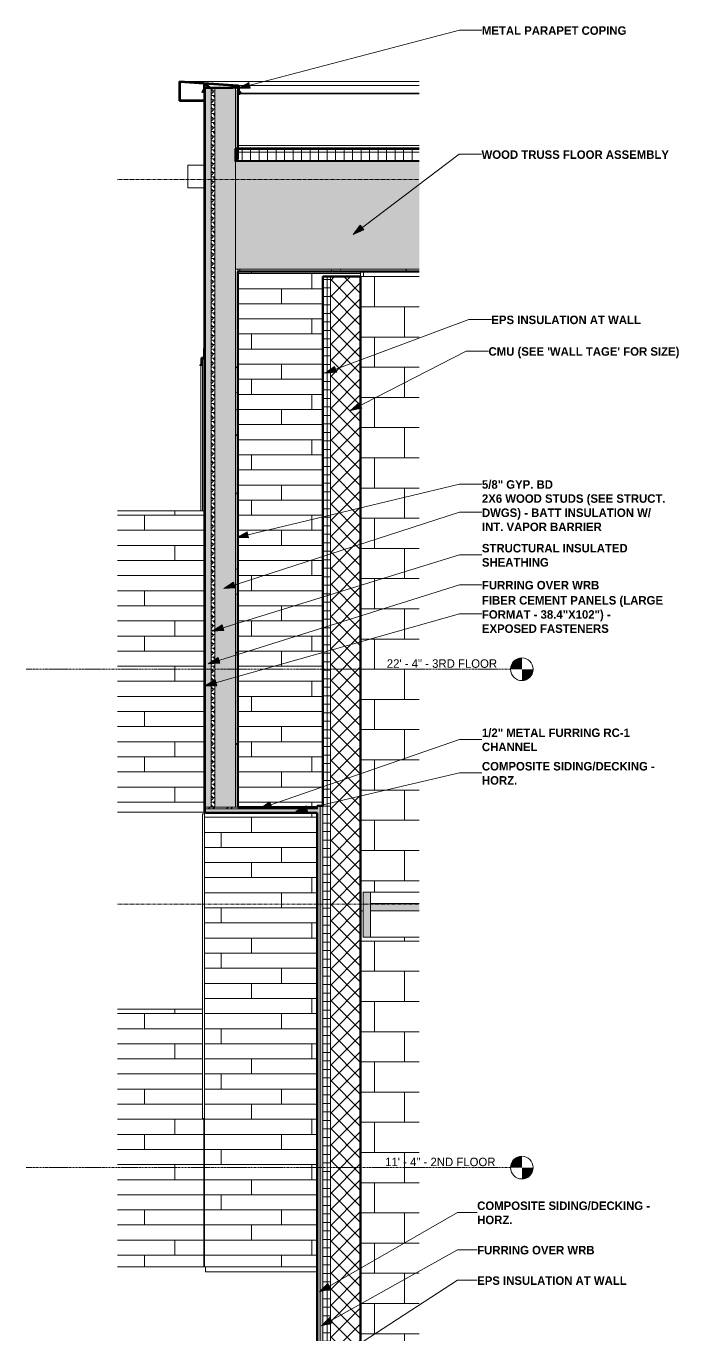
# Model space of a CAD drawing. Header units: inches. Extents: x 9847 to 10638, y -160 to 464.
# Drawn here: x 10029.3 to 10202.3, y 91.7 to 438.3 of the extents above; entities that cross this region are included whole.
import ezdxf

# ---------------------------------------------------------------- set-up
doc = ezdxf.new("R2010")
doc.units = ezdxf.units.IN
doc.header["$MEASUREMENT"] = 0
doc.linetypes.add('Aligning Line 1_8_', pattern=[0.25, 0.125, -0.125])
doc.linetypes.add('Grid Line 1_2_', pattern=[0.875, 0.5, -0.125, 0.125, -0.125])
for name, color, linetype, lineweight in [('0-2', 250, 'Continuous', 5), ('0-3', 7, 'Continuous', 9), ('A-CLNG', 13, 'Continuous', 18), ('A-CLNG-1', 23, 'Continuous', 18), ('A-CLNG-2', 13, 'Continuous', 70), ('A-CLNG-3', 55, 'Continuous', 18), ('A-CLNG-PATT-1', 13, 'Continuous', 9), ('A-DOOR-1', 8, 'Continuous', 9), ('A-DOOR-2', 250, 'Continuous', 70), ('A-DOOR-FRAM-1', 8, 'Continuous', 9), ('A-DOOR-FRAM-2', 10, 'Continuous', 30), ('A-DOOR-FRAM-3', 7, 'Continuous', 9), ('A-FLOR-LEVL', 51, 'Continuous', 9), ('A-FLOR-LEVL-1', 51, 'Grid Line 1_2_', 9), ('A-GENM-1', 8, 'Continuous', 9), ('A-GLAZ-1', 55, 'Continuous', 18), ('A-GLAZ-CWMG-1', 8, 'Continuous', 9), ('A-ROOF', 132, 'Continuous', 18), ('A-ROOF-1', 31, 'Continuous', 5), ('A-ROOF-2', 252, 'Continuous', 18), ('A-ROOF-3', 132, 'Continuous', 70), ('A-ROOF-PATT-1', 132, 'Continuous', 9), ('A-WALL', 113, 'Continuous', 18), ('A-WALL-1', 55, 'Continuous', 18), ('A-WALL-2', 254, 'Continuous', 5), ('A-WALL-3', 251, 'Continuous', 5), ('A-WALL-4', 253, 'Continuous', 5), ('A-WALL-5', 23, 'Continuous', 18), ('A-WALL-7', 27, 'Continuous', 18), ('A-WALL-8', 113, 'Continuous', 70), ('A-WALL-PATT-1', 8, 'Continuous', 9), ('A-WALL-PATT-2', 111, 'Continuous', 9), ('G-ANNO-SYMB', 111, 'Aligning Line 1_8_', 9), ('G-ANNO-TEXT', 231, 'Continuous', 9), ('S-FNDN-3', 252, 'Continuous', 18), ('S-FNDN-4', 250, 'Continuous', 70), ('S-STRS-1', 135, 'Continuous', 5), ('S-STRS-2', 7, 'Continuous', 9)]:
    doc.layers.add(name, color=color, linetype=linetype, lineweight=lineweight)
doc.styles.add('Century Gothic', font='ufonts.com_century-gothic.ttf', dxfattribs={"height": 2.25})
doc.styles.add('Century Gothic_B', font='GOTHICB.TTF', dxfattribs={"height": 2.25})
pattern_1 = [(0, (11092.3145, 72), (0, 1.2), []), (315, (11092.3145, 72), (1.1992531, 0), [1.696, -1.696]), (45, (11092.3145, 72), (1.1992531, 0), [1.696, -1.696])]
pattern_2 = [(161.57, (11092.4345, 72.12), (-0.960383694, -0.00039918), [0, -6.83, 0.758, 0]), (18.43, (11092.1945, 72.12), (-0.960383694, 0.00039918), [0, -6.83, 0.758, 0]), (108.43, (11092.4345, 72.12), (0.47951018, -2.4005264), [2.276, -5.312]), (71.57, (11092.1945, 72.12), (0.47951018, 2.4005264), [2.276, -5.312])]
pattern_3 = [(0, (11092.3145, 72), (7.68, 1.92), [0.317, -5.443, 0.317, -5.443, -30.72]), (0, (11092.3145, 72), (7.68, 1.92), [-11.52, 0.317, -11.203, 0.317, -5.443, -13.44]), (0, (11092.3145, 72), (7.68, 1.92), [-28.8, 0.317, -3.523, 0.317, -9.283]), (120, (11095.1945, 72.96), (-5.5027688, 5.691075), [0.317, -5.443, 0.317, -5.443, -30.72]), (120, (11095.1945, 72.96), (-5.5027688, 5.691075), [-11.52, 0.317, -11.203, 0.317, -5.443, -13.44]), (120, (11095.1945, 72.96), (-5.5027688, 5.691075), [-28.8, 0.317, -3.523, 0.317, -9.283]), (240, (11096.1545, 76.8), (-2.1772312, -7.611075), [0.317, -5.443, 0.317, -5.443, -30.72]), (240, (11096.1545, 76.8), (-2.1772312, -7.611075), [-11.52, 0.317, -11.203, 0.317, -5.443, -13.44]), (240, (11096.1545, 76.8), (-2.1772312, -7.611075), [-28.8, 0.317, -3.523, 0.317, -9.283])]
pattern_4 = [(0, (10080.9945, 136.8), (0, 4), []), (90, (10080.9945, 136.8), (-8, 8), [4, -28]), (90, (10096.9945, 140.8), (-8, 8), [4, -28])]
pattern_5 = [(0, (11092.3145, 72), (0, 2.25), []), (90, (11092.3145, 72), (-2.25, 1e-16), [])]

# ---------------------------------------------------------------- blocks, each defined once
blk = doc.blocks.new('generic INT BASEMENT STR_ DOOR - generic INT BASEMENT STR_ DOOR-2045543-BUILDING SECTION - EAST_WEST - LOOKING NORTH - Callout 2')
at = {"layer": 'A-DOOR-1'}
blk.add_hatch(color=256, dxfattribs=at).paths.add_polyline_path([(9965.88, -128), (9966.88, -128), (9966.88, -44), (9965.38, -44), (9965.38, -128)], flags=0)
at = {"layer": 'A-DOOR-FRAM-1'}
for points in [[(9965.38, -44), (9965.88, -44), (9965.88, -41), (9964.88, -41), (9964.88, -44)], [(9967.88, -44), (9967.88, -41), (9966.88, -41), (9966.88, -44)]]:
    blk.add_hatch(color=256, dxfattribs=at).paths.add_polyline_path(points, flags=0)
at = {"layer": 'A-DOOR-2'}
for p, q in [((9966.88, -44), (9965.38, -44)), ((9965.38, -44), (9965.38, -128)), ((9966.88, -128), (9966.88, -44)), ((9965.38, -128), (9966.88, -128))]:
    blk.add_line(p, q, dxfattribs=at)
at = {"layer": 'A-DOOR-FRAM-2'}
for p, q in [((9964.88, -41), (9964.88, -44)), ((9965.88, -41), (9964.88, -41)), ((9965.88, -44), (9965.88, -41)), ((9967.88, -41), (9966.88, -41)), ((9966.88, -41), (9966.88, -44)), ((9967.88, -44), (9967.88, -41)), ((9964.88, -44), (9965.88, -44)), ((9966.88, -44), (9967.88, -44))]:
    blk.add_line(p, q, dxfattribs=at)
at = {"layer": 'A-DOOR-FRAM-3'}
for p, q in [((9964.88, -128), (9964.88, -44)), ((9967.88, -44), (9967.88, -128))]:
    blk.add_line(p, q, dxfattribs=at)
blk = doc.blocks.new('CTR - 1st Phase - Common Walls_rvt-2-BUILDING SECTION - EAST_WEST - LOOKING NORTH - Callout 2')
at = {"layer": 'A-WALL-PATT-1'}
h = blk.add_hatch(dxfattribs=at)
h.set_pattern_fill('FP_2', color=256, style=0, pattern_type=2)
h.set_pattern_definition([(90, (9901.19, -128), (-36.188, 2e-15), [])])
h.paths.add_polyline_path([(9957.16, -128), (9964.88, -128), (9964.88, -41), (9965.88, -41), (9965.88, -32), (9957.16, -32), (9957.16, -79.61)], flags=0)
at = {"layer": 'S-FNDN-3'}
blk.add_hatch(color=256, dxfattribs=at).paths.add_polyline_path([(9966.88, -44), (9966.88, -32), (9965.88, -32), (9965.88, -44)], flags=0)
at = {"layer": 'A-WALL-1'}
blk.add_line((10022.31, 373.37), (10022.31, 372), dxfattribs=at)
at = {"layer": 'S-FNDN-4'}
for p, q in [((9965.88, -26.75), (9965.88, -44)), ((9966.88, -26.75), (9965.88, -26.75)), ((9966.88, -44), (9966.88, -26.75)), ((9965.88, -44), (9966.88, -44))]:
    blk.add_line(p, q, dxfattribs=at)
at = {"layer": '0-3'}
blk.add_blockref('generic INT BASEMENT STR_ DOOR - generic INT BASEMENT STR_ DOOR-2045543-BUILDING SECTION - EAST_WEST - LOOKING NORTH - Callout 2', (0, 0), dxfattribs=at)
blk = doc.blocks.new('CTR - 1st Phase -Stairs _ Elevators_rvt-2-BUILDING SECTION - EAST_WEST - LOOKING NORTH - Callout 2')
at = {"layer": 'A-WALL-PATT-1'}
h = blk.add_hatch(dxfattribs=at)
h.set_pattern_fill('FP_17', color=256, style=0, pattern_type=2)
h.set_pattern_definition([(0, (10241.589, -140), (0, 8), []), (90, (10241.589, -140), (-8, 8), [8, -8])])
h.paths.add_polyline_path([(10021.59, -4), (10037.13, -4), (10037.13, 59.57), (10022.21, 59.57), (10022.21, 71.57), (10037.13, 71.57), (10037.13, 197), (10022.21, 197), (10022.21, 209), (10037.13, 209), (10037.13, 372), (10021.59, 372), (10021.59, 0.65)], flags=0)
at = {"layer": 'S-STRS-1'}
for points in [[(10024.21, 197), (10024.21, 209), (10022.21, 209), (10022.21, 197)], [(10037.13, 204), (10037.13, 206), (10024.21, 206), (10024.21, 204)], [(10022.21, 59.57), (10024.21, 59.57), (10024.21, 71.57), (10022.21, 71.57), (10022.21, 66.57)], [(10037.13, 66.57), (10037.13, 68.57), (10024.21, 68.57), (10024.21, 66.57)]]:
    blk.add_hatch(color=256, dxfattribs=at).paths.add_polyline_path(points, flags=0)
at = {"layer": 'A-WALL-1'}
for p, q in [((10037.13, 372), (10021.59, 372)), ((10021.59, -4), (10037.13, -4))]:
    blk.add_line(p, q, dxfattribs=at)
at = {"layer": 'S-STRS-2'}
for p, q in [((10024.21, 209), (10022.21, 209)), ((10022.21, 209), (10022.21, 197)), ((10024.21, 197), (10024.21, 209)), ((10024.21, 209), (10037.13, 209)), ((10037.13, 206), (10024.21, 206)), ((10024.21, 206), (10024.21, 204)), ((10024.21, 204), (10037.13, 204)), ((10022.21, 197), (10024.21, 197)), ((10024.21, 197), (10037.13, 197)), ((10024.21, 71.57), (10022.21, 71.57)), ((10022.21, 71.57), (10022.21, 59.57)), ((10024.21, 59.57), (10024.21, 71.57)), ((10024.21, 71.57), (10037.13, 71.57)), ((10037.13, 68.57), (10024.21, 68.57)), ((10024.21, 68.57), (10024.21, 66.57)), ((10024.21, 66.57), (10037.13, 66.57)), ((10022.21, 59.57), (10024.21, 59.57)), ((10024.21, 59.57), (10037.13, 59.57))]:
    blk.add_line(p, q, dxfattribs=at)
blk = doc.blocks.new('Basic Wall _ EXT - FIBER CEMENT - SMALL - ___-2145935-BUILDING SECTION - EAST_WEST - LOOKING NORTH - Callout 2')
at = {"layer": 'A-WALL-1'}
for p, q in [((10037.13, 423.66), (9973.63, 423.66)), ((9980.5, 423.11), (9980.36, 423.11)), ((9980.19, 420.79), (9979.73, 420.79)), ((9981.57, 422.04), (9981.63, 422)), ((9987.72, 422.04), (9982.61, 422.04)), ((9988.95, 422.37), (9987.51, 422.37)), ((9988.59, 422.23), (9989.21, 422.23)), ((9989.21, 422.16), (9988.59, 422.16)), ((9989.21, 422.08), (9988.89, 422.08)), ((9989.21, 422.24), (9988.99, 422.24)), ((9989.17, 422.47), (9989, 422.47)), ((9989.21, 422.27), (9989.06, 422.27)), ((10037.13, 422.6), (9989.07, 422.6)), ((9989.46, 420.64), (9989.13, 420.64)), ((9989.48, 420.42), (10037.13, 420.42)), ((9989.68, 420.59), (9989.49, 420.59)), ((9989.67, 420.63), (9989.56, 420.63)), ((10037.13, 420.57), (9989.8, 420.57))]:
    blk.add_line(p, q, dxfattribs=at)
at = {"layer": 'A-WALL-1', "flags": 128}
for points in [[(9980.25, 423.09), (9980.22, 423.07), (9980.18, 423.03), (9980.14, 422.98), (9980.11, 422.92), (9980.11, 422.86)], [(9980.52, 423.05), (9980.47, 423.09), (9980.41, 423.11), (9980.34, 423.11), (9980.28, 423.1), (9980.26, 423.09)], [(9980.14, 421.45), (9980.16, 421.51), (9980.18, 421.57), (9980.19, 421.63)], [(9989.14, 421.83), (9989.13, 421.89), (9989.11, 421.95), (9989.07, 422.01), (9989.01, 422.05), (9988.95, 422.07), (9988.89, 422.08)], [(9989.06, 421.35), (9989.07, 421.33), (9989.08, 421.28), (9989.11, 421.22)], [(9989.29, 422.35), (9989.28, 422.41), (9989.26, 422.47), (9989.22, 422.52), (9989.18, 422.56), (9989.12, 422.59), (9989.07, 422.6)], [(9989.21, 421.44), (9989.21, 421.38), (9989.23, 421.32), (9989.26, 421.26)], [(9989.37, 420.44), (9989.43, 420.42), (9989.49, 420.42), (9989.55, 420.43), (9989.61, 420.45)]]:
    blk.add_lwpolyline(points, dxfattribs=at)
blk = doc.blocks.new('Basic Wall _ EXT - FIBER CEMENT - LARGE - ___-2162463-BUILDING SECTION - EAST_WEST - LOOKING NORTH - Callout 2')
at = {"layer": 'A-WALL-7'}
blk.add_hatch(color=256, dxfattribs=at).paths.add_polyline_path([(9979.23, 348.51), (9979.31, 348.56), (9979.58, 348.88), (9979.55, 348.9), (9979.25, 348.55), (9979.23, 348.54), (9979.16, 348.57), (9979.15, 348.59), (9979.14, 348.62), (9979.15, 348.66), (9979.44, 349.02), (9979.44, 350.44), (9980.19, 350.5), (9980.19, 353), (9980.16, 353), (9980.16, 350.53), (9979.41, 350.46), (9979.41, 349.02), (9979.12, 348.66), (9979.11, 348.61), (9979.16, 348.53), (9979.16, 348.53), (9979.23, 348.51)], flags=0)
at = {"layer": 'A-WALL-1'}
for centre, start, end in [((9979.2, 348.62), 140, 230), ((9979.22, 348.6), 230, 320)]:
    blk.add_arc(centre, 0.0937, start, end, dxfattribs=at)
at = {"layer": 'A-WALL-8'}
for p, q in [((9980.16, 350.53), (9979.41, 350.46)), ((9979.41, 350.46), (9979.41, 349.02)), ((9979.44, 350.44), (9980.19, 350.5)), ((9979.44, 349.01), (9979.44, 350.44)), ((9980.19, 353), (9980.16, 353)), ((9980.16, 353), (9980.16, 350.53)), ((9980.19, 350.5), (9980.19, 353)), ((9979.41, 349.02), (9979.13, 348.68)), ((9979.14, 348.55), (9979.16, 348.53)), ((9979.15, 348.66), (9979.44, 349.01)), ((9979.18, 348.55), (9979.16, 348.57)), ((9979.55, 348.9), (9979.27, 348.56)), ((9979.29, 348.54), (9979.58, 348.88)), ((9979.58, 348.88), (9979.55, 348.9))]:
    blk.add_line(p, q, dxfattribs=at)
for centre, radius, start, end in [((9979.2, 348.62), 0.0937, 140, 230), ((9979.2, 348.62), 0.0625, 140, 230), ((9979.22, 348.6), 0.0937, 230, 320), ((9979.22, 348.6), 0.0625, 230, 320)]:
    blk.add_arc(centre, radius, start, end, dxfattribs=at)
blk = doc.blocks.new('Basic Wall _ EXT - FIBER CEMENT - SMALL - ___-2145937-BUILDING SECTION - EAST_WEST - LOOKING NORTH - Callout 2')
at = {"layer": 'A-WALL-7'}
h = blk.add_hatch(color=256, dxfattribs=at)
h.paths.add_polyline_path([(9980.19, 418.54), (9980.18, 418.62), (9973.7, 418.62), (9973.7, 423.58), (9989.07, 422.52), (9989.17, 422.47), (9989.21, 422.35), (9989.21, 421.39), (9989.22, 421.35), (9989.29, 421.22), (9989.68, 420.59), (9989.54, 420.51), (9989.47, 420.5), (9989.37, 420.53), (9989.13, 420.64), (9989.09, 420.57), (9989.4, 420.43), (9989.49, 420.42), (9989.64, 420.48), (9989.8, 420.57), (9989.3, 421.37), (9989.29, 421.44), (9989.28, 422.37), (9989.22, 422.52), (9989.06, 422.6), (9973.63, 423.66), (9973.63, 418.54), (9980.14, 418.54)], flags=0)
h.paths.add_polyline_path([(9989.49, 420.59), (9989.56, 420.63), (9989.15, 421.33), (9989.14, 421.39), (9989.13, 421.85), (9989.06, 422.01), (9988.89, 422.08), (9987.72, 422.07), (9987.72, 422), (9989.06, 422), (9989.07, 421.3), (9989.14, 421.17), (9989.49, 420.6)], flags=0)
h.paths.add_polyline_path([(9979.73, 420.79), (9980.16, 421.52), (9980.18, 421.57), (9980.19, 421.7), (9980.19, 422.87), (9980.29, 423.02), (9980.48, 422.98), (9981.62, 422.01), (9981.64, 422), (9982.61, 422), (9982.61, 422.04), (9981.73, 422.05), (9981.67, 422.07), (9981.62, 422.1), (9980.52, 423.05), (9980.37, 423.11), (9980.25, 423.09), (9980.15, 423), (9980.11, 422.86), (9980.1, 421.56), (9980.04, 421.45), (9979.66, 420.84)], flags=0)
h.paths.add_polyline_path([(9988.59, 422.16), (9988.59, 422.23), (9987.51, 422.23), (9987.51, 422.37), (9988.94, 422.39), (9988.99, 422.24), (9989.06, 422.27), (9989, 422.47), (9987.44, 422.44), (9987.44, 422.16), (9988.39, 422.16)], flags=0)
at = {"layer": 'A-WALL-1'}
for p, q in [((9980.19, 421.63), (9980.19, 422)), ((9987.72, 422), (9988.44, 422)), ((9988.44, 422), (9988.89, 422)), ((9989.06, 421.83), (9989.06, 421.39)), ((9980.19, 418.54), (9980.19, 418.62))]:
    blk.add_line(p, q, dxfattribs=at)
at = {"layer": 'A-WALL-8'}
for p, q in [((9989.07, 422.6), (9973.63, 423.66)), ((9973.63, 423.66), (9973.63, 418.54)), ((9973.7, 418.62), (9973.7, 423.58)), ((9973.7, 423.58), (9989.06, 422.52)), ((9980.47, 422.99), (9981.57, 422.04)), ((9981.62, 422.1), (9980.52, 423.05)), ((9980.07, 421.5), (9979.66, 420.84)), ((9979.66, 420.84), (9979.73, 420.79)), ((9979.73, 420.79), (9980.14, 421.45)), ((9980.11, 422.86), (9980.11, 421.63)), ((9980.19, 422), (9980.19, 422.86)), ((9982.61, 422.04), (9981.79, 422.04)), ((9981.79, 421.96), (9982.61, 421.96)), ((9982.61, 421.96), (9982.61, 422.04)), ((9989, 422.47), (9987.44, 422.44)), ((9987.44, 422.44), (9987.44, 422.16)), ((9987.44, 422.16), (9988.59, 422.16)), ((9987.51, 422.37), (9988.94, 422.39)), ((9987.51, 422.23), (9987.51, 422.37)), ((9988.59, 422.23), (9987.51, 422.23)), ((9987.72, 422.08), (9987.72, 422)), ((9988.89, 422.08), (9987.72, 422.08)), ((9988.59, 422.16), (9988.59, 422.23)), ((9988.94, 422.39), (9988.99, 422.24)), ((9988.99, 422.24), (9989.06, 422.27)), ((9989.06, 422.27), (9989, 422.47)), ((9989.13, 420.64), (9989.09, 420.57)), ((9989.09, 420.57), (9989.37, 420.44)), ((9989.11, 421.22), (9989.49, 420.59)), ((9989.4, 420.51), (9989.13, 420.64)), ((9989.14, 421.39), (9989.14, 421.83)), ((9989.56, 420.63), (9989.18, 421.26)), ((9989.21, 422.35), (9989.21, 421.44)), ((9989.26, 421.26), (9989.69, 420.6)), ((9989.29, 421.44), (9989.29, 422.35)), ((9989.8, 420.57), (9989.33, 421.3)), ((9989.49, 420.59), (9989.56, 420.63)), ((9989.69, 420.6), (9989.57, 420.52)), ((9989.61, 420.45), (9989.8, 420.57)), ((9973.63, 418.54), (9980.19, 418.54)), ((9980.19, 418.62), (9973.7, 418.62))]:
    blk.add_line(p, q, dxfattribs=at)
for centre, radius, start, end in [((9980.36, 422.86), 0.25, 49.2771, 180), ((9980.36, 422.86), 0.171, 49.2771, 180), ((9979.86, 421.63), 0.25, 328.2381, 0), ((9979.86, 421.63), 0.329, 328.2381, 0), ((9981.79, 422.29), 0.329, 229.2771, 270), ((9981.79, 422.29), 0.25, 229.2771, 270), ((9988.89, 421.83), 0.25, 0, 90), ((9988.89, 421.83), 0.171, 0, 90), ((9989.04, 422.35), 0.171, 0, 82.4457), ((9989.39, 421.39), 0.329, 180, 211.4324), ((9989.04, 422.35), 0.25, 0, 83.0705), ((9989.39, 421.39), 0.25, 180, 211.4324), ((9989.54, 421.44), 0.329, 180, 212.826), ((9989.54, 421.44), 0.25, 180, 212.826), ((9989.48, 420.67), 0.25, 244.1745, 302.0105), ((9989.48, 420.67), 0.171, 244.1745, 302.0105)]:
    blk.add_arc(centre, radius, start, end, dxfattribs=at)
blk = doc.blocks.new('_THE_ WINDOW _ DOOR - Window - 2nd Floor-2113400-BUILDING SECTION - EAST_WEST - LOOKING NORTH - Callout 2')
at = {"layer": 'A-GLAZ-1'}
for p, q in [((9979.69, 149), (9979.69, 229.75)), ((9980.19, 229.75), (9979.69, 229.75)), ((9980.19, 149), (9979.69, 149))]:
    blk.add_line(p, q, dxfattribs=at)
blk = doc.blocks.new('Rectangular Mullion - Profile_Polycarbonate_Upper and left-1739822-BUILDING SECTION - EAST_WEST - LOOKING NORTH - Callout 2')
at = {"layer": 'A-GLAZ-CWMG-1'}
for p, q in [((9979.25, 350.12), (9979.41, 350.12)), ((9979.25, 348.83), (9979.25, 350.12)), ((9979.44, 350.12), (9979.69, 350.12)), ((9979.25, 348.55), (9979.25, 348.78)), ((9979.25, 310), (9979.25, 348.51)), ((9980.19, 230.12), (9980, 230.12))]:
    blk.add_line(p, q, dxfattribs=at)
blk = doc.blocks.new('_THE_ WINDOW _ DOOR - Window - 3rd Floor-2113404-BUILDING SECTION - EAST_WEST - LOOKING NORTH - Callout 2')
at = {"layer": 'A-GLAZ-1'}
for p, q in [((9979.69, 310), (9979.69, 350.12)), ((9980.19, 350.12), (9979.69, 350.12)), ((9980.19, 269.37), (9980, 269.37))]:
    blk.add_line(p, q, dxfattribs=at)
blk = doc.blocks.new('Family1 - SCUPPER-2162046-BUILDING SECTION - EAST_WEST - LOOKING NORTH - Callout 2')
at = {"layer": 'A-GENM-1'}
for p, q in [((9975.81, 395.5), (9975.81, 401.5)), ((9980.19, 401.5), (9975.81, 401.5)), ((9975.81, 395.5), (9980.19, 395.5))]:
    blk.add_line(p, q, dxfattribs=at)
blk = doc.blocks.new('Level - Level Head - Circle-50818-BUILDING SECTION - EAST_WEST - LOOKING NORTH - Callout 2')
at = {"layer": 'A-FLOR-LEVL'}
h = blk.add_hatch(color=256, dxfattribs=at)
edge = h.paths.add_edge_path(flags=0)
edge.add_line((10064.3, 0), (10061.3, 0))
edge.add_arc((10064.3, 0), 3, 90, 180, ccw=False)
edge.add_line((10064.3, 3), (10064.3, 0))
h = blk.add_hatch(color=256, dxfattribs=at)
edge = h.paths.add_edge_path(flags=0)
edge.add_line((10064.3, -3), (10064.3, 0))
edge.add_line((10064.3, 0), (10067.3, 0))
edge.add_arc((10064.3, 0), 3, 270, 360, ccw=False)
blk.add_circle((10064.3, 0), 3, dxfattribs=at)

msp = doc.modelspace()

# ---------------------------------------------------------------- hatches: boundary and pattern name
at = {"layer": 'A-CLNG-1'}
msp.add_hatch(color=256, dxfattribs=at).paths.add_polyline_path([(10076.82, 230), (10106.56, 230), (10106.56, 231), (10076.81, 231), (10076.81, 230)], flags=0)
at = {"layer": 'A-CLNG-PATT-1'}
h = msp.add_hatch(dxfattribs=at)
h.set_pattern_fill('FP_15', color=256, style=0, pattern_type=2)
h.set_pattern_definition([(45, (11092.3145, 72), (-2.375879, 2.375879), []), (45, (11092.3145, 75.6), (-2.375879, 2.375879), [])])
h.paths.add_polyline_path([(10106.56, 231), (10106.56, 231.5), (10076.81, 231.5), (10076.81, 231), (10106.46, 231)], flags=0)
at = {"layer": 'A-ROOF-1'}
msp.add_hatch(color=256, dxfattribs=at).paths.add_polyline_path([(10117.96, 374), (10133.49, 374), (10133.49, 402.52), (10084.81, 402.52), (10084.81, 374), (10093.51, 374)], flags=0)
at = {"layer": 'A-ROOF-2'}
msp.add_hatch(color=256, dxfattribs=at).paths.add_polyline_path([(10084.81, 405.66), (10133.49, 405.66), (10133.49, 405.91), (10084.81, 405.91)], flags=0)
at = {"layer": 'A-ROOF-PATT-1'}
h = msp.add_hatch(dxfattribs=at)
h.set_pattern_fill('FP_4', color=256, style=0, pattern_type=2)
h.set_pattern_definition(pattern_5)
h.paths.add_polyline_path([(10118.68, 402.52), (10133.49, 402.52), (10133.49, 405.66), (10084.81, 405.66), (10084.81, 402.52), (10117.96, 402.52)], flags=0)
h = msp.add_hatch(dxfattribs=at)
h.set_pattern_fill('FP_11', color=256, style=0, pattern_type=2)
h.set_pattern_definition(pattern_3)
h.paths.add_polyline_path([(10133.49, 373.37), (10133.49, 374), (10085.43, 374), (10085.43, 373.37), (10118.68, 373.37)], flags=0)
at = {"layer": 'A-WALL-2'}
msp.add_hatch(color=256, dxfattribs=at).paths.add_polyline_path([(10076.64, 230.12), (10076.81, 230.12), (10076.81, 350.5), (10076.56, 350.5), (10076.56, 230.12)], flags=0)
at = {"layer": 'A-WALL-3'}
for points in [[(10077.26, 350.5), (10078.31, 350.5), (10078.31, 422), (10076.81, 422), (10076.81, 350.5)], [(10077.26, 231.5), (10078.31, 231.5), (10078.31, 350.5), (10076.81, 350.5), (10076.81, 231.5)]]:
    msp.add_hatch(color=256, dxfattribs=at).paths.add_polyline_path(points, flags=0)
h = msp.add_hatch(color=256, dxfattribs=at)
h.paths.add_polyline_path([(10107.21, -6.26), (10107.96, -6.25), (10107.96, 12), (10107.21, 12), (10107.21, -4.27)], flags=0)
h.paths.add_polyline_path([(10107.46, 48), (10107.96, 48), (10107.96, 231.87), (10107.21, 231.87), (10107.21, 48)], flags=0)
at = {"layer": 'A-WALL-4'}
msp.add_hatch(color=256, dxfattribs=at).paths.add_polyline_path([(10076.64, 350.5), (10076.81, 350.5), (10076.81, 422), (10076.56, 422), (10076.56, 350.5)], flags=0)
at = {"layer": 'A-WALL-5'}
h = msp.add_hatch(color=256, dxfattribs=at)
h.paths.add_polyline_path([(10106.46, -6.28), (10107.21, -6.26), (10107.21, 0), (10106.46, 0), (10106.46, -6.26)], flags=0)
h.paths.add_polyline_path([(10106.46, 2), (10107.21, 2), (10107.21, 12), (10106.46, 12), (10106.46, 9.9)], flags=0)
h.paths.add_polyline_path([(10107.21, 48), (10107.21, 231.87), (10106.46, 231.87), (10106.46, 231.5), (10106.56, 231.5), (10106.56, 230), (10106.46, 230), (10106.46, 48)], flags=0)
at = {"layer": 'A-WALL-PATT-1'}
h = msp.add_hatch(dxfattribs=at)
h.set_pattern_fill('FP_12', color=256, style=0, pattern_type=2)
h.set_pattern_definition(pattern_4)
h.paths.add_polyline_path([(10106.46, 109.75), (10106.46, 230), (10085.43, 230), (10085.43, 109.75), (10093.51, 109.75)], flags=0)
h.paths.add_polyline_path([(10085.43, 231.5), (10106.46, 231.5), (10106.46, 231.87), (10107.96, 231.87), (10107.96, 372), (10117.96, 372), (10117.96, 373.25), (10085.43, 373.25), (10085.43, 231.54)], flags=0)
h = msp.add_hatch(dxfattribs=at)
h.set_pattern_fill('FP_13', color=256, style=0, pattern_type=2)
h.set_pattern_definition([(0, (10012.6815, 268.8), (0, 4), []), (90, (10012.6815, 268.8), (-8, 8), [4, -28]), (90, (10028.6815, 272.8), (-8, 8), [4, -28])])
h.paths.add_polyline_path([(10073.52, 230.12), (10076.37, 230.12), (10076.37, 310), (10053.52, 310), (10053.52, 230.12)], flags=0)
h = msp.add_hatch(dxfattribs=at)
h.set_pattern_fill('FP_12', color=256, style=0, pattern_type=2)
h.set_pattern_definition(pattern_4)
h.paths.add_polyline_path([(10076.56, 109.75), (10085.43, 109.75), (10085.43, 230), (10076.81, 230), (10076.81, 230.12), (10076.56, 230.12), (10076.56, 111.68)], flags=0)
h = msp.add_hatch(dxfattribs=at)
h.set_pattern_fill('FP_14', color=256, style=0, pattern_type=2)
h.set_pattern_definition([(0, (10012.6815, 136.8), (0, 4), []), (90, (10012.6815, 136.8), (-8, 8), [4, -28]), (90, (10028.6815, 140.8), (-8, 8), [4, -28])])
h.paths.add_polyline_path([(10066.21, 109.75), (10076.37, 109.75), (10076.37, 149), (10076.06, 149), (10076.06, 178), (10053.52, 178), (10053.52, 109.75)], flags=0)
at = {"layer": 'A-WALL-PATT-2'}
h = msp.add_hatch(dxfattribs=at)
h.set_pattern_fill('FP_3', color=256, style=0, pattern_type=2)
h.set_pattern_definition(pattern_1)
h.paths.add_polyline_path([(10079.31, 350.5), (10079.31, 422), (10078.31, 422), (10078.31, 350.5), (10078.51, 350.5)], flags=0)
h = msp.add_hatch(dxfattribs=at)
h.set_pattern_fill('FP_10', color=256, style=0, pattern_type=2)
h.set_pattern_definition(pattern_2)
h.paths.add_polyline_path([(10083.51, 350.5), (10084.81, 350.5), (10084.81, 422), (10079.31, 422), (10079.31, 350.5)], flags=0)
h = msp.add_hatch(dxfattribs=at)
h.set_pattern_fill('FP_11', color=256, style=0, pattern_type=2)
h.set_pattern_definition(pattern_3)
h.paths.add_polyline_path([(10084.81, 350.5), (10085.43, 350.5), (10085.43, 374), (10084.81, 374), (10084.81, 352.25)], flags=0)
h.paths.add_polyline_path([(10084.81, 405.91), (10085.43, 405.91), (10085.43, 422), (10084.81, 422), (10084.81, 406.76)], flags=0)
h = msp.add_hatch(dxfattribs=at)
h.set_pattern_fill('FP_4', color=256, style=0, pattern_type=2)
h.set_pattern_definition(pattern_5)
h.paths.add_polyline_path([(10107.96, 231.87), (10109.96, 231.87), (10109.96, 372), (10107.96, 372), (10107.96, 268)], flags=0)
h = msp.add_hatch(dxfattribs=at)
h.set_pattern_fill('FP_16', color=256, style=0, pattern_type=2)
h.set_pattern_definition([(45, (11092.3145, 72), (-2.12132, 2.12132), []), (135, (11092.3145, 72), (-2.12132, -2.12132), [])])
h.paths.add_polyline_path([(10117.96, -20), (10117.96, 12), (10109.96, 12), (10109.96, -20), (10114.87, -20)], flags=0)
h.paths.add_polyline_path([(10109.96, 48), (10117.96, 48), (10117.96, 372), (10109.96, 372), (10109.96, 56.17)], flags=0)
h = msp.add_hatch(dxfattribs=at)
h.set_pattern_fill('FP_3', color=256, style=0, pattern_type=2)
h.set_pattern_definition(pattern_1)
h.paths.add_polyline_path([(10078.51, 231.5), (10079.31, 231.5), (10079.31, 350.5), (10078.31, 350.5), (10078.31, 231.5)], flags=0)
h = msp.add_hatch(dxfattribs=at)
h.set_pattern_fill('FP_10', color=256, style=0, pattern_type=2)
h.set_pattern_definition(pattern_2)
h.paths.add_polyline_path([(10084.81, 231.5), (10084.81, 350.5), (10079.31, 350.5), (10079.31, 231.5), (10083.51, 231.5)], flags=0)
h = msp.add_hatch(dxfattribs=at)
h.set_pattern_fill('FP_11', color=256, style=0, pattern_type=2)
h.set_pattern_definition(pattern_3)
h.paths.add_polyline_path([(10085.43, 231.5), (10085.43, 350.5), (10084.81, 350.5), (10084.81, 231.5)], flags=0)
h = msp.add_hatch(dxfattribs=at)
h.set_pattern_fill('FP_4', color=256, style=0, pattern_type=2)
h.set_pattern_definition(pattern_5)
h.paths.add_polyline_path([(10109.96, -17), (10109.96, 12), (10107.96, 12), (10107.96, -17)], flags=0)
h.paths.add_polyline_path([(10109.96, 48), (10109.96, 231.87), (10107.96, 231.87), (10107.96, 48), (10108.5, 48)], flags=0)
at = {"layer": 'G-ANNO-TEXT'}
for points in [[(10085.62, 421.9), (10088.72, 421.89), (10088.31, 423.44)], [(10115.95, 383.2), (10118.83, 384.37), (10117.86, 385.65)], [(10108.53, 346.43), (10111.62, 346.72), (10111.06, 348.23)], [(10115.23, 336.52), (10118.26, 337.18), (10117.53, 338.61)], [(10085.17, 302.87), (10088.27, 302.79), (10087.9, 304.36)], [(10081.68, 289.43), (10084.78, 289.58), (10084.29, 291.11)], [(10078.64, 278.11), (10081.74, 278.23), (10081.27, 279.76)], [(10077.56, 269.48), (10080.66, 269.62), (10080.18, 271.15)], [(10076.7, 263.6), (10079.81, 263.64), (10079.37, 265.19)], [(10091.33, 231.14), (10094.43, 231.36), (10093.9, 232.88)], [(10100.79, 230.38), (10103.89, 230.28), (10103.52, 231.85)], [(10107.07, 103.09), (10110.07, 103.89), (10109.27, 105.28)], [(10107.59, 94.12), (10110.6, 94.88), (10109.81, 96.28)]]:
    msp.add_hatch(color=256, dxfattribs=at).paths.add_polyline_path(points, flags=0)

# ---------------------------------------------------------------- linework, layer by layer
at = {"layer": 'A-CLNG'}
for p, q in [((10076.81, 231.5), (10076.81, 230.12)), ((10106.56, 231), (10076.81, 231)), ((10106.56, 231.5), (10106.46, 231.5)), ((10106.56, 231), (10106.56, 231.5))]:
    msp.add_line(p, q, dxfattribs=at)
at = {"layer": 'A-CLNG-2'}
for p, q in [((10076.81, 230.12), (10076.81, 230)), ((10076.81, 230), (10106.46, 230)), ((10106.46, 231.5), (10085.43, 231.5))]:
    msp.add_line(p, q, dxfattribs=at)
at = {"layer": 'A-CLNG-3'}
for p in [(10076.81, 109.75), (10106.46, 108.37)]:
    msp.add_line(p, (10076.81, 108.37), dxfattribs=at)
at = {"layer": 'A-FLOR-LEVL-1'}
for p, q in [((10029.34, 268), (10157.67, 268)), ((10029.34, 136), (10157.67, 136))]:
    msp.add_line(p, q, dxfattribs=at)
at = {"layer": 'A-ROOF'}
for p, q in [((10133.49, 405.66), (10084.81, 405.66)), ((10085.43, 406.77), (10133.49, 406.77)), ((10133.49, 402.52), (10084.81, 402.52)), ((10084.81, 402.52), (10084.81, 374)), ((10084.81, 374), (10133.49, 374))]:
    msp.add_line(p, q, dxfattribs=at)
at = {"layer": 'A-ROOF-3'}
for p, q in [((10133.49, 405.91), (10084.81, 405.91)), ((10084.81, 405.91), (10084.81, 402.52)), ((10085.43, 373.37), (10133.49, 373.37))]:
    msp.add_line(p, q, dxfattribs=at)
at = {"layer": 'A-WALL'}
for p, q in [((10076.81, 422), (10076.81, 231.5)), ((10078.31, 422), (10078.31, 231.5)), ((10079.31, 422), (10079.31, 231.5)), ((10084.81, 422), (10084.81, 405.91)), ((10084.81, 374), (10084.81, 231.5)), ((10085.43, 373.37), (10085.43, 374)), ((10109.96, 372), (10109.96, 48)), ((10076.81, 350.5), (10076.56, 350.5)), ((10076.81, 231.5), (10085.43, 231.5)), ((10107.21, 231.87), (10107.21, 48)), ((10107.96, 231.87), (10107.96, 48))]:
    msp.add_line(p, q, dxfattribs=at)
at = {"layer": 'A-WALL-1'}
for p, q in [((10076.56, 422), (10076.56, 421.63)), ((10085.26, 422), (10084.09, 422)), ((10085.43, 421.39), (10085.43, 421.83)), ((10076.56, 418.62), (10076.56, 418.54)), ((10117.96, 373.25), (10085.43, 373.25)), ((10117.96, 372), (10117.96, 373.25)), ((10076.37, 310), (10053.52, 310)), ((10076.37, 230.12), (10076.37, 310)), ((10053.52, 230.12), (10076.37, 230.12)), ((10076.56, 109.75), (10076.56, 230.12)), ((10076.06, 178), (10053.52, 178)), ((10076.37, 109.75), (10076.37, 149)), ((10053.52, 109.75), (10076.37, 109.75)), ((10076.56, 109.75), (10106.46, 109.75))]:
    msp.add_line(p, q, dxfattribs=at)
at = {"layer": 'A-WALL-8'}
for p, q in [((10084.09, 422), (10076.56, 422)), ((10076.56, 421.63), (10076.56, 418.62)), ((10085.43, 422), (10085.26, 422)), ((10085.43, 421.83), (10085.43, 422)), ((10085.43, 403.01), (10085.43, 421.39)), ((10076.56, 418.54), (10076.56, 230.12)), ((10084.81, 403), (10085.43, 403.01)), ((10085.43, 231.5), (10085.43, 373.37)), ((10117.96, 372), (10107.96, 372)), ((10107.96, 372), (10107.96, 231.87)), ((10117.96, 48), (10117.96, 372)), ((10076.56, 230.12), (10076.81, 230.12)), ((10106.46, 231.87), (10106.46, 231.5)), ((10107.96, 231.87), (10106.46, 231.87)), ((10106.46, 230), (10106.46, 48))]:
    msp.add_line(p, q, dxfattribs=at)
at = {"layer": 'G-ANNO-SYMB'}
for p, q in [((10053.52, 397.76), (10133.49, 397.76)), ((10053.52, 205.76), (10133.49, 205.76))]:
    msp.add_line(p, q, dxfattribs=at)
at = {"layer": 'G-ANNO-TEXT'}
for p, q in [((10085.62, 421.9), (10144.14, 437.3)), ((10144.14, 437.3), (10150.09, 437.3)), ((10088.31, 423.44), (10085.62, 421.9)), ((10088.72, 421.89), (10088.31, 423.44)), ((10085.62, 421.9), (10088.72, 421.89)), ((10115.95, 383.2), (10144.05, 404.44)), ((10144.05, 404.44), (10149.99, 404.44)), ((10117.86, 385.65), (10115.95, 383.2)), ((10118.83, 384.37), (10117.86, 385.65)), ((10115.95, 383.2), (10118.83, 384.37)), ((10108.53, 346.43), (10146.64, 360.67)), ((10146.64, 360.67), (10152.59, 360.67)), ((10115.23, 336.52), (10145.89, 352.3)), ((10145.89, 352.3), (10151.84, 352.3)), ((10111.06, 348.23), (10108.53, 346.43)), ((10108.53, 346.43), (10111.62, 346.72)), ((10111.62, 346.72), (10111.06, 348.23)), ((10117.53, 338.61), (10115.23, 336.52)), ((10115.23, 336.52), (10118.26, 337.18)), ((10118.26, 337.18), (10117.53, 338.61)), ((10085.17, 302.87), (10144.14, 317.07)), ((10144.14, 317.07), (10150.09, 317.07)), ((10081.68, 289.43), (10144.14, 309.59)), ((10144.14, 309.59), (10150.09, 309.59)), ((10087.9, 304.36), (10085.17, 302.87)), ((10085.17, 302.87), (10088.27, 302.79)), ((10088.27, 302.79), (10087.9, 304.36)), ((10078.64, 278.11), (10144.14, 298.32)), ((10144.14, 298.32), (10150.09, 298.32)), ((10077.56, 269.48), (10144.14, 290.4)), ((10084.29, 291.11), (10081.68, 289.43)), ((10081.68, 289.43), (10084.78, 289.58)), ((10084.78, 289.58), (10084.29, 291.11)), ((10144.14, 290.4), (10150.09, 290.4)), ((10076.7, 263.6), (10144.14, 282.64)), ((10144.14, 282.64), (10150.09, 282.64)), ((10081.27, 279.76), (10078.64, 278.11)), ((10078.64, 278.11), (10081.74, 278.23)), ((10081.74, 278.23), (10081.27, 279.76)), ((10080.18, 271.15), (10077.56, 269.48)), ((10080.66, 269.62), (10080.18, 271.15)), ((10077.56, 269.48), (10080.66, 269.62)), ((10079.37, 265.19), (10076.7, 263.6)), ((10076.7, 263.6), (10079.81, 263.64)), ((10079.81, 263.64), (10079.37, 265.19)), ((10091.33, 231.14), (10144.14, 249.43)), ((10144.14, 249.43), (10150.09, 249.43)), ((10100.79, 230.38), (10144.14, 240.56)), ((10144.14, 240.56), (10150.09, 240.56)), ((10093.9, 232.88), (10091.33, 231.14)), ((10094.43, 231.36), (10093.9, 232.88)), ((10091.33, 231.14), (10094.43, 231.36)), ((10103.52, 231.85), (10100.79, 230.38)), ((10100.79, 230.38), (10103.89, 230.28)), ((10103.89, 230.28), (10103.52, 231.85)), ((10107.07, 103.09), (10143.6, 124.15)), ((10143.6, 124.15), (10148.83, 124.15)), ((10107.59, 94.12), (10143.6, 114.27)), ((10143.6, 114.27), (10148.83, 114.27)), ((10109.27, 105.28), (10107.07, 103.09)), ((10110.07, 103.89), (10109.27, 105.28)), ((10109.29, 83.93), (10143.6, 106.2)), ((10143.6, 106.2), (10148.83, 106.2)), ((10107.07, 103.09), (10110.07, 103.89)), ((10109.81, 96.28), (10107.59, 94.12)), ((10107.59, 94.12), (10110.6, 94.88)), ((10110.6, 94.88), (10109.81, 96.28))]:
    msp.add_line(p, q, dxfattribs=at)

# ---------------------------------------------------------------- block references
at = {"layer": '0-2'}
for name in ['CTR - 1st Phase - Common Walls_rvt-2-BUILDING SECTION - EAST_WEST - LOOKING NORTH - Callout 2', 'CTR - 1st Phase -Stairs _ Elevators_rvt-2-BUILDING SECTION - EAST_WEST - LOOKING NORTH - Callout 2']:
    msp.add_blockref(name, (96.37, 0), dxfattribs=at)
at = {"layer": 'A-FLOR-LEVL'}
for p in [(96.37, 268), (96.37, 136)]:
    msp.add_blockref('Level - Level Head - Circle-50818-BUILDING SECTION - EAST_WEST - LOOKING NORTH - Callout 2', p, dxfattribs=at)
at = {"layer": 'A-GENM-1'}
msp.add_blockref('Family1 - SCUPPER-2162046-BUILDING SECTION - EAST_WEST - LOOKING NORTH - Callout 2', (96.37, 0), dxfattribs=at)
at = {"layer": 'A-GLAZ-1'}
for name in ['_THE_ WINDOW _ DOOR - Window - 3rd Floor-2113404-BUILDING SECTION - EAST_WEST - LOOKING NORTH - Callout 2', '_THE_ WINDOW _ DOOR - Window - 2nd Floor-2113400-BUILDING SECTION - EAST_WEST - LOOKING NORTH - Callout 2']:
    msp.add_blockref(name, (96.37, 0), dxfattribs=at)
at = {"layer": 'A-GLAZ-CWMG-1'}
msp.add_blockref('Rectangular Mullion - Profile_Polycarbonate_Upper and left-1739822-BUILDING SECTION - EAST_WEST - LOOKING NORTH - Callout 2', (96.37, 0), dxfattribs=at)
at = {"layer": 'A-WALL-1'}
for name in ['Basic Wall _ EXT - FIBER CEMENT - SMALL - ___-2145935-BUILDING SECTION - EAST_WEST - LOOKING NORTH - Callout 2', 'Basic Wall _ EXT - FIBER CEMENT - SMALL - ___-2145937-BUILDING SECTION - EAST_WEST - LOOKING NORTH - Callout 2', 'Basic Wall _ EXT - FIBER CEMENT - LARGE - ___-2162463-BUILDING SECTION - EAST_WEST - LOOKING NORTH - Callout 2']:
    msp.add_blockref(name, (96.37, 0), dxfattribs=at)

# ---------------------------------------------------------------- texts
at = {"layer": 'A-FLOR-LEVL', "char_height": 2.25, "attachment_point": 1, "style": 'Century Gothic'}
for s, insert, width in [('22\' - 4" - 3RD FLOOR', (10124.88, 270.64), 36.2842), ('11\' - 4" - 2ND FLOOR', (10124.45, 138.64), 36.8145)]:
    msp.add_mtext(s, dxfattribs=dict(at, insert=insert, width=width))
at = {"layer": 'G-ANNO-TEXT', "char_height": 2.25, "attachment_point": 1, "style": 'Century Gothic_B'}
for s, insert, width in [('METAL PARAPET COPING', (10150.09, 438.3), 45.5257), ('WOOD TRUSS FLOOR ASSEMBLY', (10149.99, 405.44), 57.4942), ('EPS INSULATION AT WALL', (10152.59, 361.67), 45.45), ("CMU (SEE 'WALL TAGE' FOR SIZE)", (10151.84, 353.3), 58.9335), ('5/8" GYP. BD', (10150.09, 318.07), 23.5582), ('2X6 WOOD STUDS (SEE STRUCT.', (10150.09, 314.34), 56.5852), ('DWGS) - BATT INSULATION W/', (10150.09, 310.59), 54.1612), ('INT. VAPOR BARRIER', (10150.09, 306.84), 37.1175), ('STRUCTURAL INSULATED', (10150.09, 301.2), 42.7987), ('SHEATHING', (10150.09, 297.45), 21.0585), ('FURRING OVER WRB', (10150.09, 291.4), 36.5115), ('FIBER CEMENT PANELS (LARGE', (10150.09, 287.39), 54.9945), ('FORMAT - 38.4"X102") -', (10150.09, 283.64), 42.723), ('EXPOSED FASTENERS', (10150.09, 279.89), 37.6477), ('1/2" METAL FURRING RC-1', (10150.09, 252.31), 47.4952), ('CHANNEL', (10150.09, 248.56), 18.0285), ('COMPOSITE SIDING/DECKING -', (10150.09, 243.44), 57.873), ('HORZ.', (10150.09, 239.69), 11.211), ('COMPOSITE SIDING/DECKING -', (10148.83, 127.03), 57.873), ('HORZ.', (10148.83, 123.28), 11.211), ('FURRING OVER WRB', (10148.83, 115.27), 36.5115), ('EPS INSULATION AT WALL', (10148.83, 107.2), 45.45)]:
    msp.add_mtext(s, dxfattribs=dict(at, insert=insert, width=width))

doc.saveas('drawing.dxf')
